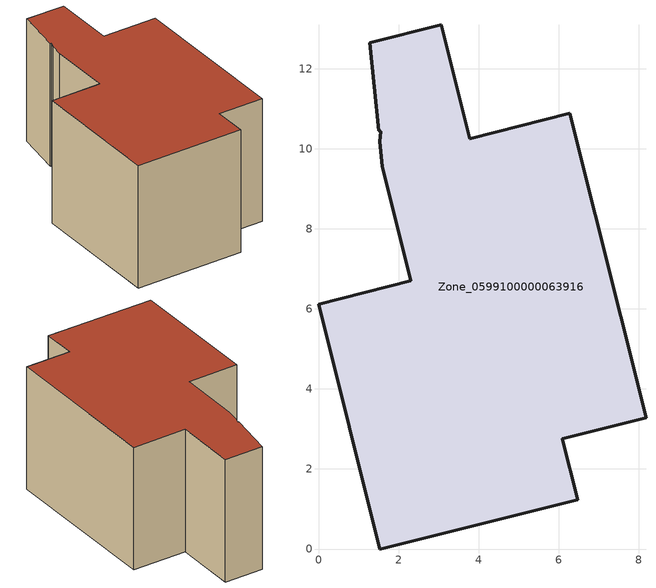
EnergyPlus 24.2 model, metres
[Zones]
Zone_0599100000063916
 floor ground (C_G): 1.59,9.56 1.53,10.18 1.56,10.44 1.5,10.45 1.28,12.65 3.07,13.09 3.78,10.25 6.28,10.88 8.18,3.28 6.09,2.75 6.47,1.23 1.53,0 0,6.12 2.31,6.7 z0
 wall outside (C_F): 1.53,0 6.47,1.23 6.09,2.75 8.18,3.28 6.28,10.88 3.78,10.25 3.07,13.09 1.28,12.65 1.5,10.45 1.56,10.44 1.53,10.18 1.59,9.56 2.31,6.7 0,6.12 1.53,0 z0:5.87
 roof outside (C_R): 1.53,10.18 1.59,9.56 2.31,6.7 0,6.12 1.53,0 6.47,1.23 6.09,2.75 8.18,3.28 6.28,10.88 3.78,10.25 3.07,13.09 1.28,12.65 1.5,10.45 1.56,10.44 z5.87
[BUILDING]
Pand.0599100000063916: North Axis=0; Terrain=City; Loads Convergence Tolerance Value=0.04; Temperature Convergence Tolerance Value=0.4; Solar Distribution=FullExterior; Maximum Number of Warmup Days=25; Minimum Number of Warmup Days=1
[Site:Location]
Rotterdam.The.Hague.AP_ZH_NLD Design_Conditions: Latitude=51.96; Longitude=4.45; Time Zone=1; Elevation=-4.5
[SITE:GROUNDTEMPERATURE:BUILDINGSURFACE]
18, 18, 18, 18, 18, 18, 18, 18, 18, 18, 18, 18
[MATERIAL] Thermal Absorptance=0.9; Solar Absorptance=0.7; Visible Absorptance=0.7
Name | Roughness | Thickness | Conductivity | Density | Specific Heat
G.TI.1965-1974 | MediumSmooth | 0.15 | 0.882353 | 540 | 1210
F.TI.1965-1974 | Rough | 0.3 | 0.697674 | 1920 | 840
R.TI.1965-1974 | MediumRough | 0.2 | 0.232558 | 1500 | 1000
[CONSTRUCTION]
C_G: G.TI.1965-1974
C_F: F.TI.1965-1974
C_R: R.TI.1965-1974
[ZONE]
Zone_0599100000063916: Type=1; Multiplier=1; Ceiling Height=Autocalculate; Volume=Autocalculate; Floor Area=autocalculate; Part of Total Floor Area=Yes
[ZONEINFILTRATION:DESIGNFLOWRATE]
Infil_Zone_0599100000063916: Zone or ZoneList or Space or SpaceList=Zone_0599100000063916; Schedule=AlwaysOn; Design Flow Rate Calculation Method=Flow/Area; Flow Rate per Floor Area=0.003; Constant Term Coefficient=1; Temperature Term Coefficient=0; Velocity Term Coefficient=0; Velocity Squared Term Coefficient=0
[HVACTEMPLATE:ZONE:IDEALLOADSAIRSYSTEM]
Zone_0599100000063916: Maximum Heating Supply Air Temperature=50; Minimum Cooling Supply Air Temperature=13; Maximum Heating Supply Air Humidity Ratio=0.0156; Minimum Cooling Supply Air Humidity Ratio=0.0077; Heating Limit=NoLimit; Cooling Limit=NoLimit; Dehumidification Control Type=ConstantSensibleHeatRatio; Cooling Sensible Heat Ratio=0.7; Dehumidification Setpoint=60; Humidification Control Type=None; Humidification Setpoint=30; Outdoor Air Method=None; Outdoor Air Flow Rate per Person=0.00944; Outdoor Air Flow Rate per Zone Floor Area=0; Outdoor Air Flow Rate per Zone=0; Demand Controlled Ventilation Type=None; Outdoor Air Economizer Type=NoEconomizer; Heat Recovery Type=None; Sensible Heat Recovery Effectiveness=0.7; Latent Heat Recovery Effectiveness=0.65
[ZONECONTROL:THERMOSTAT]
ThermostatControl_Zone_0599100000063916: Zone or ZoneList=Zone_0599100000063916; Control Type Schedule=DualSetpointControlType; Control 1=Thermostat_Zone_0599100000063916; Temperature Difference Between Cutout And Setpoint=0
[THERMOSTATSETPOINT:DUALSETPOINT]
Thermostat_Zone_0599100000063916: Heating Setpoint Temperature Schedule=HeatingSetpoint_Zone_0599100000063916; Cooling Setpoint Temperature Schedule=CoolingSetpoint_Zone_0599100000063916
[SCHEDULE:COMPACT]
HeatingSetpoint_Zone_0599100000063916: Through: 12/31, For: AllDays, Until: 24:00, 21
CoolingSetpoint_Zone_0599100000063916: Through: 12/31, For: AllDays, Until: 24:00, 24
DualSetpointControlType: Through: 12/31, For: AllDays, Until: 24:00, 4
AlwaysOn: Through: 12/31, For: AllDays, Until: 24:00, 1
